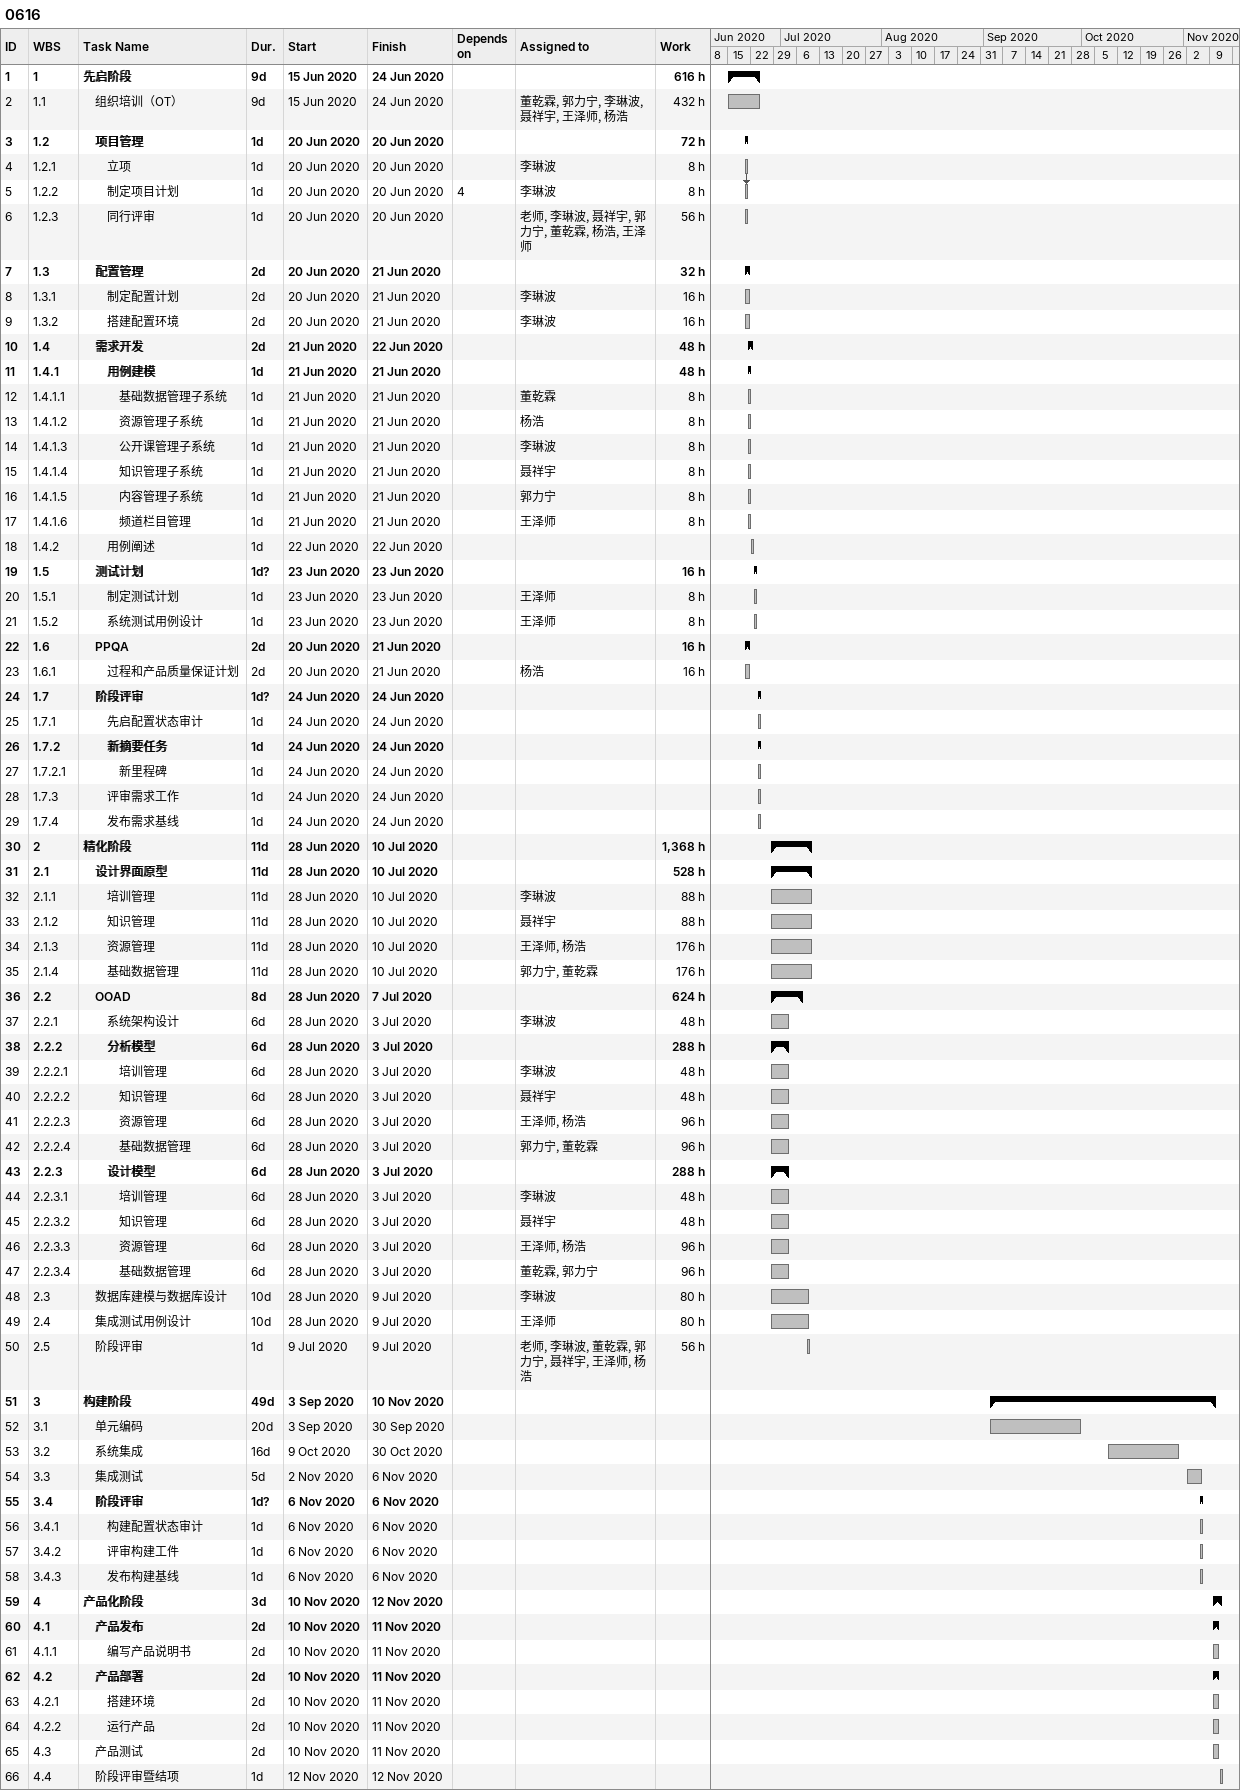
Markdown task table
0616

| ID | WBS | Task | Duration | Start | Finish | Predecessors | Resources | Work (h) |
|---|---|---|---|---|---|---|---|---|
| 1 | 1 | **先启阶段** | 9d | 2020-06-15 | 2020-06-24 |  |  | 616 |
| 2 | 1.1 | 组织培训（OT） | 9d | 2020-06-15 | 2020-06-24 |  | 董乾霖, 郭力宁, 李琳波, 聂祥宇, 王泽师, 杨浩 | 432 |
| 3 | 1.2 | **项目管理** | 1d | 2020-06-20 | 2020-06-20 |  |  | 72 |
| 4 | 1.2.1 | 立项 | 1d | 2020-06-20 | 2020-06-20 |  | 李琳波 | 8 |
| 5 | 1.2.2 | 制定项目计划 | 1d | 2020-06-20 | 2020-06-20 | 4 | 李琳波 | 8 |
| 6 | 1.2.3 | 同行评审 | 1d | 2020-06-20 | 2020-06-20 |  | 老师, 李琳波, 聂祥宇, 郭力宁, 董乾霖, 杨浩, 王泽师 | 56 |
| 7 | 1.3 | **配置管理** | 2d | 2020-06-20 | 2020-06-21 |  |  | 32 |
| 8 | 1.3.1 | 制定配置计划 | 2d | 2020-06-20 | 2020-06-21 |  | 李琳波 | 16 |
| 9 | 1.3.2 | 搭建配置环境 | 2d | 2020-06-20 | 2020-06-21 |  | 李琳波 | 16 |
| 10 | 1.4 | **需求开发** | 2d | 2020-06-21 | 2020-06-22 |  |  | 48 |
| 11 | 1.4.1 | **用例建模** | 1d | 2020-06-21 | 2020-06-21 |  |  | 48 |
| 12 | 1.4.1.1 | 基础数据管理子系统 | 1d | 2020-06-21 | 2020-06-21 |  | 董乾霖 | 8 |
| 13 | 1.4.1.2 | 资源管理子系统 | 1d | 2020-06-21 | 2020-06-21 |  | 杨浩 | 8 |
| 14 | 1.4.1.3 | 公开课管理子系统 | 1d | 2020-06-21 | 2020-06-21 |  | 李琳波 | 8 |
| 15 | 1.4.1.4 | 知识管理子系统 | 1d | 2020-06-21 | 2020-06-21 |  | 聂祥宇 | 8 |
| 16 | 1.4.1.5 | 内容管理子系统 | 1d | 2020-06-21 | 2020-06-21 |  | 郭力宁 | 8 |
| 17 | 1.4.1.6 | 频道栏目管理 | 1d | 2020-06-21 | 2020-06-21 |  | 王泽师 | 8 |
| 18 | 1.4.2 | 用例阐述 | 1d | 2020-06-22 | 2020-06-22 |  |  |  |
| 19 | 1.5 | **测试计划** | 1d? | 2020-06-23 | 2020-06-23 |  |  | 16 |
| 20 | 1.5.1 | 制定测试计划 | 1d | 2020-06-23 | 2020-06-23 |  | 王泽师 | 8 |
| 21 | 1.5.2 | 系统测试用例设计 | 1d | 2020-06-23 | 2020-06-23 |  | 王泽师 | 8 |
| 22 | 1.6 | **PPQA** | 2d | 2020-06-20 | 2020-06-21 |  |  | 16 |
| 23 | 1.6.1 | 过程和产品质量保证计划 | 2d | 2020-06-20 | 2020-06-21 |  | 杨浩 | 16 |
| 24 | 1.7 | **阶段评审** | 1d? | 2020-06-24 | 2020-06-24 |  |  |  |
| 25 | 1.7.1 | 先启配置状态审计 | 1d | 2020-06-24 | 2020-06-24 |  |  |  |
| 26 | 1.7.2 | **新摘要任务** | 1d | 2020-06-24 | 2020-06-24 |  |  |  |
| 27 | 1.7.2.1 | 新里程碑 | 1d | 2020-06-24 | 2020-06-24 |  |  |  |
| 28 | 1.7.3 | 评审需求工作 | 1d | 2020-06-24 | 2020-06-24 |  |  |  |
| 29 | 1.7.4 | 发布需求基线 | 1d | 2020-06-24 | 2020-06-24 |  |  |  |
| 30 | 2 | **精化阶段** | 11d | 2020-06-28 | 2020-07-10 |  |  | 1368 |
| 31 | 2.1 | **设计界面原型** | 11d | 2020-06-28 | 2020-07-10 |  |  | 528 |
| 32 | 2.1.1 | 培训管理 | 11d | 2020-06-28 | 2020-07-10 |  | 李琳波 | 88 |
| 33 | 2.1.2 | 知识管理 | 11d | 2020-06-28 | 2020-07-10 |  | 聂祥宇 | 88 |
| 34 | 2.1.3 | 资源管理 | 11d | 2020-06-28 | 2020-07-10 |  | 王泽师, 杨浩 | 176 |
| 35 | 2.1.4 | 基础数据管理 | 11d | 2020-06-28 | 2020-07-10 |  | 郭力宁, 董乾霖 | 176 |
| 36 | 2.2 | **OOAD** | 8d | 2020-06-28 | 2020-07-07 |  |  | 624 |
| 37 | 2.2.1 | 系统架构设计 | 6d | 2020-06-28 | 2020-07-03 |  | 李琳波 | 48 |
| 38 | 2.2.2 | **分析模型** | 6d | 2020-06-28 | 2020-07-03 |  |  | 288 |
| 39 | 2.2.2.1 | 培训管理 | 6d | 2020-06-28 | 2020-07-03 |  | 李琳波 | 48 |
| 40 | 2.2.2.2 | 知识管理 | 6d | 2020-06-28 | 2020-07-03 |  | 聂祥宇 | 48 |
| 41 | 2.2.2.3 | 资源管理 | 6d | 2020-06-28 | 2020-07-03 |  | 王泽师, 杨浩 | 96 |
| 42 | 2.2.2.4 | 基础数据管理 | 6d | 2020-06-28 | 2020-07-03 |  | 郭力宁, 董乾霖 | 96 |
| 43 | 2.2.3 | **设计模型** | 6d | 2020-06-28 | 2020-07-03 |  |  | 288 |
| 44 | 2.2.3.1 | 培训管理 | 6d | 2020-06-28 | 2020-07-03 |  | 李琳波 | 48 |
| 45 | 2.2.3.2 | 知识管理 | 6d | 2020-06-28 | 2020-07-03 |  | 聂祥宇 | 48 |
| 46 | 2.2.3.3 | 资源管理 | 6d | 2020-06-28 | 2020-07-03 |  | 王泽师, 杨浩 | 96 |
| 47 | 2.2.3.4 | 基础数据管理 | 6d | 2020-06-28 | 2020-07-03 |  | 董乾霖, 郭力宁 | 96 |
| 48 | 2.3 | 数据库建模与数据库设计 | 10d | 2020-06-28 | 2020-07-09 |  | 李琳波 | 80 |
| 49 | 2.4 | 集成测试用例设计 | 10d | 2020-06-28 | 2020-07-09 |  | 王泽师 | 80 |
| 50 | 2.5 | 阶段评审 | 1d | 2020-07-09 | 2020-07-09 |  | 老师, 李琳波, 董乾霖, 郭力宁, 聂祥宇, 王泽师, 杨浩 | 56 |
| 51 | 3 | **构建阶段** | 49d | 2020-09-03 | 2020-11-10 |  |  |  |
| 52 | 3.1 | 单元编码 | 20d | 2020-09-03 | 2020-09-30 |  |  |  |
| 53 | 3.2 | 系统集成 | 16d | 2020-10-09 | 2020-10-30 |  |  |  |
| 54 | 3.3 | 集成测试 | 5d | 2020-11-02 | 2020-11-06 |  |  |  |
| 55 | 3.4 | **阶段评审** | 1d? | 2020-11-06 | 2020-11-06 |  |  |  |
| 56 | 3.4.1 | 构建配置状态审计 | 1d | 2020-11-06 | 2020-11-06 |  |  |  |
| 57 | 3.4.2 | 评审构建工件 | 1d | 2020-11-06 | 2020-11-06 |  |  |  |
| 58 | 3.4.3 | 发布构建基线 | 1d | 2020-11-06 | 2020-11-06 |  |  |  |
| 59 | 4 | **产品化阶段** | 3d | 2020-11-10 | 2020-11-12 |  |  |  |
| 60 | 4.1 | **产品发布** | 2d | 2020-11-10 | 2020-11-11 |  |  |  |
| 61 | 4.1.1 | 编写产品说明书 | 2d | 2020-11-10 | 2020-11-11 |  |  |  |
| 62 | 4.2 | **产品部署** | 2d | 2020-11-10 | 2020-11-11 |  |  |  |
| 63 | 4.2.1 | 搭建环境 | 2d | 2020-11-10 | 2020-11-11 |  |  |  |
| 64 | 4.2.2 | 运行产品 | 2d | 2020-11-10 | 2020-11-11 |  |  |  |
| 65 | 4.3 | 产品测试 | 2d | 2020-11-10 | 2020-11-11 |  |  |  |
| 66 | 4.4 | 阶段评审暨结项 | 1d | 2020-11-12 | 2020-11-12 |  |  |  |
